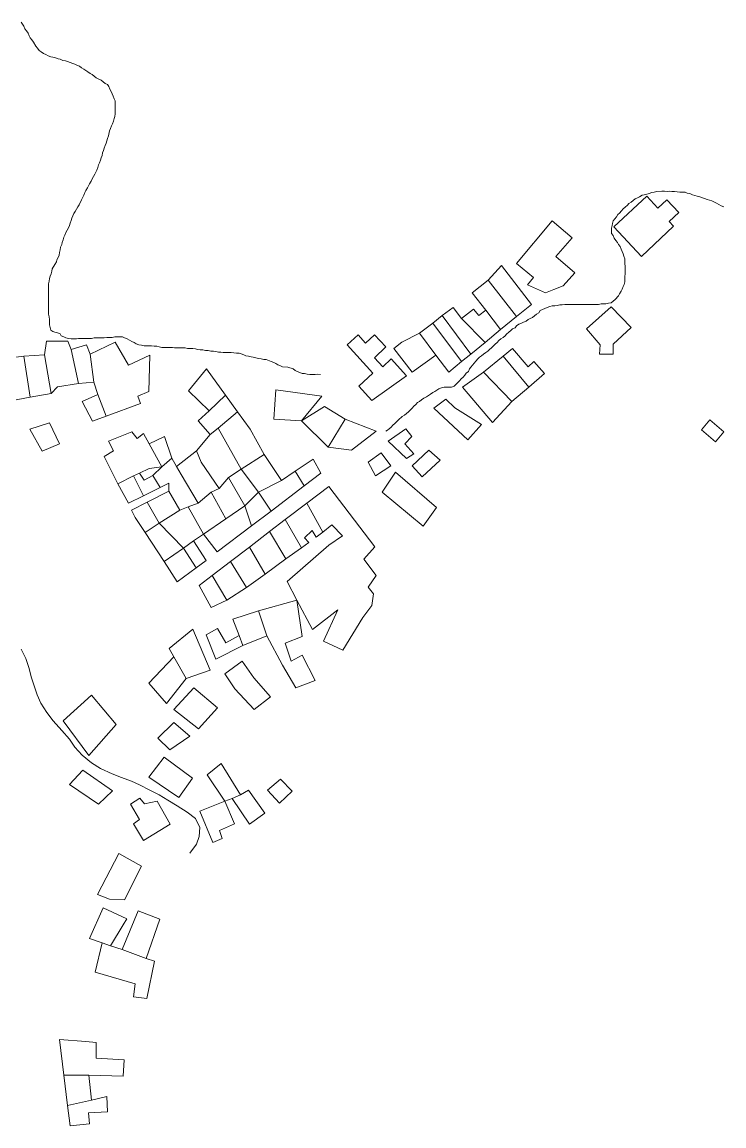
# Model space of a CAD drawing. Header units: inches. Extents: x 1138763 to 1140867, y 1050756 to 1053008.
# Drawn here: x 1140664.1 to 1140831.3, y 1052537.1 to 1052800.1 of the extents above; entities that cross this region are included whole.
import ezdxf

# ---------------------------------------------------------------- set-up
doc = ezdxf.new("R2010")
doc.units = ezdxf.units.IN
doc.header["$MEASUREMENT"] = 0
doc.layers.add('LimEdif_AM', color=44, linetype='Continuous', lineweight=5)
doc.layers.add('ViaSec_AM', color=1, linetype='Continuous', lineweight=18)

msp = doc.modelspace()

# ---------------------------------------------------------------- linework, layer by layer
at = {"layer": 'LimEdif_AM'}
for points in [[(1140811.69, 1052744.25), (1140805.06, 1052751.37), (1140812.94, 1052758.62), (1140815.56, 1052755.75), (1140817.69, 1052757.75), (1140820.56, 1052754.75), (1140818.31, 1052752.62), (1140819.31, 1052751.5), (1140811.69, 1052744.25)], [(1140788.81, 1052735.62), (1140784.56, 1052737.5), (1140785.94, 1052739.25), (1140781.94, 1052742.62), (1140790.44, 1052752.75), (1140795.19, 1052748.75), (1140791.31, 1052744.25), (1140795.81, 1052740.37), (1140793.06, 1052737.25), (1140790.81, 1052736.37), (1140788.81, 1052735.62)], [(1140775.19, 1052738.62), (1140778.31, 1052742.12), (1140785.44, 1052732.87), (1140781.94, 1052730), (1140775.19, 1052738.62)], [(1140774.56, 1052731.5), (1140771.31, 1052735.62), (1140775.19, 1052738.62), (1140781.94, 1052730), (1140778.06, 1052726.87), (1140774.56, 1052731.5)], [(1140764.19, 1052730.25), (1140766.81, 1052732.12), (1140768.81, 1052729.5), (1140774.44, 1052723.75), (1140771.06, 1052721), (1140764.19, 1052730.25)], [(1140768.81, 1052729.5), (1140771.69, 1052731.75), (1140772.94, 1052730.25), (1140774.56, 1052731.5), (1140778.06, 1052726.87), (1140774.44, 1052723.75), (1140768.81, 1052729.5)], [(1140804.94, 1052721), (1140801.69, 1052721), (1140801.81, 1052723.25), (1140798.56, 1052727), (1140804.44, 1052732.25), (1140809.19, 1052727.37), (1140804.94, 1052723.37), (1140804.94, 1052721)], [(1140761.94, 1052728.37), (1140764.19, 1052730.25), (1140771.06, 1052721), (1140768.81, 1052719.25), (1140761.94, 1052728.37)], [(1140762.69, 1052720.75), (1140757.06, 1052716.75), (1140752.69, 1052722.37), (1140754.56, 1052723.87), (1140758.81, 1052726), (1140762.69, 1052720.75)], [(1140758.81, 1052726), (1140761.94, 1052728.37), (1140768.81, 1052719.25), (1140765.81, 1052716.75), (1140762.69, 1052720.75), (1140758.81, 1052726)], [(1140669.44, 1052720.87), (1140669.94, 1052724.12), (1140675.06, 1052724.12), (1140675.81, 1052722.12), (1140677.56, 1052714), (1140672.56, 1052713.25), (1140671.06, 1052711.62), (1140669.44, 1052720.87)], [(1140681.19, 1052714.37), (1140680.31, 1052721), (1140686.31, 1052723.87), (1140689.44, 1052718.37), (1140694.56, 1052720.75), (1140694.31, 1052712.12), (1140691.69, 1052711), (1140692.31, 1052709.25), (1140684.19, 1052706.25), (1140682.19, 1052711.37), (1140681.19, 1052714.37)], [(1140747.44, 1052710), (1140744.31, 1052713.37), (1140747.69, 1052716.5), (1140741.56, 1052723.25), (1140744.19, 1052725.62), (1140745.94, 1052723.62), (1140748.06, 1052725.62), (1140750.81, 1052722.75), (1140748.06, 1052720.12), (1140750.06, 1052718), (1140752.06, 1052719.87), (1140755.69, 1052715.87), (1140747.44, 1052710)], [(1140664.56, 1052720.5), (1140669.44, 1052720.87), (1140671.06, 1052711.62), (1140666.06, 1052710.75), (1140664.56, 1052720.5)], [(1140675.81, 1052722.12), (1140679.44, 1052723.25), (1140680.31, 1052721), (1140681.19, 1052714.37), (1140677.56, 1052714), (1140675.81, 1052722.12)], [(1140778.69, 1052720.5), (1140780.94, 1052722.37), (1140784.69, 1052718), (1140786.06, 1052719.25), (1140788.56, 1052716.37), (1140784.81, 1052713.12), (1140778.69, 1052720.5)], [(1140658.56, 1052715.37), (1140660.06, 1052720), (1140664.56, 1052720.5), (1140666.06, 1052710.75), (1140660.19, 1052709.62), (1140658.56, 1052715.37)], [(1140774.06, 1052716.75), (1140778.69, 1052720.5), (1140784.81, 1052713.12), (1140780.81, 1052709.75), (1140774.06, 1052716.75)], [(1140712.56, 1052711.25), (1140708.69, 1052707.5), (1140703.81, 1052712.25), (1140708.06, 1052717.5), (1140712.56, 1052711.25)], [(1140780.81, 1052709.75), (1140776.19, 1052704.75), (1140769.06, 1052713.12), (1140774.06, 1052716.75), (1140780.81, 1052709.75)], [(1140684.19, 1052706.25), (1140680.94, 1052705), (1140678.44, 1052709.75), (1140682.19, 1052711.37), (1140684.19, 1052706.25)], [(1140712.56, 1052711.25), (1140715.44, 1052707.25), (1140710.81, 1052703.37), (1140708.94, 1052701.87), (1140706.06, 1052705.12), (1140708.69, 1052707.5), (1140712.56, 1052711.25)], [(1140730.69, 1052705.12), (1140724.06, 1052705.5), (1140724.56, 1052712.5), (1140735.56, 1052711), (1140730.69, 1052705.12)], [(1140770.31, 1052700.62), (1140762.19, 1052708.12), (1140765.06, 1052710.25), (1140767.19, 1052708.25), (1140773.56, 1052704.25), (1140770.31, 1052700.62)], [(1140730.69, 1052705.12), (1140736.19, 1052708.5), (1140741.06, 1052705.5), (1140737.06, 1052698.87), (1140730.69, 1052705.12)], [(1140715.44, 1052707.25), (1140718.44, 1052703.12), (1140721.81, 1052697.12), (1140716.31, 1052693.62), (1140710.81, 1052703.37), (1140715.44, 1052707.25)], [(1140741.06, 1052705.5), (1140748.44, 1052702.62), (1140742.56, 1052698.12), (1140737.06, 1052698.87), (1140741.06, 1052705.5)], [(1140829.31, 1052700.12), (1140825.94, 1052703), (1140827.94, 1052705.37), (1140831.31, 1052702.5), (1140829.31, 1052700.12)], [(1140668.94, 1052697.87), (1140665.94, 1052703.12), (1140670.69, 1052704.62), (1140673.06, 1052699.62), (1140668.94, 1052697.87)], [(1140694.44, 1052699.62), (1140697.44, 1052694.12), (1140694.44, 1052693.75), (1140692.06, 1052692.62), (1140690.69, 1052692), (1140686.94, 1052690.12), (1140683.69, 1052696.62), (1140685.94, 1052698), (1140684.69, 1052700.25), (1140690.31, 1052702.5), (1140691.56, 1052700.87), (1140693.06, 1052702.12), (1140694.44, 1052699.62)], [(1140710.81, 1052703.37), (1140716.31, 1052693.62), (1140713.31, 1052691.62), (1140711.06, 1052689), (1140706.81, 1052695.25), (1140705.69, 1052698), (1140708.94, 1052701.87), (1140710.81, 1052703.37)], [(1140755.69, 1052696.12), (1140751.31, 1052700.25), (1140755.56, 1052703.25), (1140756.94, 1052701.37), (1140755.31, 1052699.62), (1140757.44, 1052697.25), (1140755.69, 1052696.12)], [(1140694.44, 1052699.62), (1140698.06, 1052701.37), (1140699.81, 1052696.25), (1140697.44, 1052694.12), (1140694.44, 1052699.62)], [(1140700.94, 1052694.25), (1140705.69, 1052698), (1140706.81, 1052695.25), (1140711.06, 1052689), (1140709.19, 1052688.12), (1140706.06, 1052685.5), (1140702.06, 1052692.37), (1140700.94, 1052694.25)], [(1140721.81, 1052697.12), (1140725.94, 1052690.87), (1140720.44, 1052688.12), (1140716.31, 1052693.62), (1140721.81, 1052697.12)], [(1140748.31, 1052692), (1140746.56, 1052695.25), (1140749.69, 1052697.5), (1140751.94, 1052694.37), (1140748.31, 1052692)], [(1140759.44, 1052691.75), (1140757.06, 1052694.37), (1140761.06, 1052698.12), (1140763.69, 1052695.75), (1140759.44, 1052691.75)], [(1140699.81, 1052696.25), (1140700.94, 1052694.25), (1140702.06, 1052692.37), (1140706.06, 1052685.5), (1140703.69, 1052684.62), (1140701.69, 1052683.87), (1140699.06, 1052688.37), (1140699.06, 1052690.25), (1140697.06, 1052689.25), (1140695.31, 1052692.12), (1140697.44, 1052694.12), (1140699.81, 1052696.25)], [(1140729.19, 1052693.12), (1140733.44, 1052696), (1140735.31, 1052692.62), (1140731.31, 1052689.62), (1140729.19, 1052693.12)], [(1140690.69, 1052692), (1140693.06, 1052687.25), (1140689.44, 1052685.5), (1140686.94, 1052690.12), (1140690.69, 1052692)], [(1140692.06, 1052692.62), (1140693.19, 1052691), (1140695.31, 1052692.12), (1140697.06, 1052689.25), (1140693.06, 1052687.25), (1140690.69, 1052692), (1140692.06, 1052692.62)], [(1140697.44, 1052694.12), (1140695.31, 1052692.12), (1140693.19, 1052691), (1140692.06, 1052692.62), (1140694.44, 1052693.75), (1140697.44, 1052694.12)], [(1140716.31, 1052693.62), (1140720.44, 1052688.12), (1140717.19, 1052684.87), (1140713.31, 1052691.62), (1140716.31, 1052693.62)], [(1140725.94, 1052690.87), (1140729.19, 1052693.12), (1140731.31, 1052689.62), (1140723.44, 1052683.62), (1140720.44, 1052688.12), (1140725.94, 1052690.87)], [(1140759.69, 1052680), (1140749.94, 1052688.12), (1140753.06, 1052692.87), (1140762.81, 1052684.5), (1140759.69, 1052680)], [(1140713.31, 1052691.62), (1140717.19, 1052684.87), (1140712.69, 1052681.75), (1140709.19, 1052688.12), (1140711.06, 1052689), (1140713.31, 1052691.62)], [(1140735.81, 1052678.62), (1140731.94, 1052685.5), (1140737.19, 1052689.5), (1140748.19, 1052675.12), (1140745.56, 1052672.12), (1140748.44, 1052668.25), (1140746.56, 1052665.5), (1140747.81, 1052663.87), (1140747.44, 1052661.12), (1140745.31, 1052658.25), (1140740.56, 1052650.5), (1140735.94, 1052652.62), (1140739.31, 1052660.12), (1140733.31, 1052655.37), (1140729.56, 1052662.37), (1140727.31, 1052666.87), (1140737.19, 1052675.5), (1140740.44, 1052677.75), (1140737.94, 1052680.37), (1140735.81, 1052678.62)], [(1140693.94, 1052685.75), (1140699.06, 1052688.37), (1140701.69, 1052683.87), (1140696.81, 1052680.75), (1140693.94, 1052685.75)], [(1140709.19, 1052688.12), (1140712.69, 1052681.75), (1140707.31, 1052678.12), (1140703.69, 1052684.62), (1140706.06, 1052685.5), (1140709.19, 1052688.12)], [(1140720.44, 1052688.12), (1140723.44, 1052683.62), (1140718.81, 1052680.12), (1140717.19, 1052684.87), (1140720.44, 1052688.12)], [(1140696.81, 1052680.75), (1140693.44, 1052678.5), (1140691.06, 1052682.12), (1140690.19, 1052683.87), (1140693.94, 1052685.75), (1140696.81, 1052680.75)], [(1140703.69, 1052684.62), (1140707.31, 1052678.12), (1140704.94, 1052676.5), (1140702.56, 1052674.75), (1140696.81, 1052680.75), (1140701.69, 1052683.87), (1140703.69, 1052684.62)], [(1140717.19, 1052684.87), (1140718.81, 1052680.12), (1140710.56, 1052673.87), (1140707.31, 1052678.12), (1140712.69, 1052681.75), (1140717.19, 1052684.87)], [(1140726.81, 1052681.62), (1140731.94, 1052685.5), (1140735.81, 1052678.62), (1140734.19, 1052677.37), (1140733.19, 1052679), (1140731.44, 1052677.25), (1140732.44, 1052676.12), (1140730.69, 1052674.87), (1140726.81, 1052681.62)], [(1140723.06, 1052678.75), (1140726.81, 1052681.62), (1140730.69, 1052674.87), (1140726.94, 1052672.25), (1140723.06, 1052678.75)], [(1140696.81, 1052680.75), (1140702.56, 1052674.75), (1140697.94, 1052671.62), (1140693.44, 1052678.5), (1140696.81, 1052680.75)], [(1140718.31, 1052675), (1140723.06, 1052678.75), (1140726.94, 1052672.25), (1140722.06, 1052668.62), (1140718.31, 1052675)], [(1140704.94, 1052676.5), (1140707.94, 1052671.87), (1140705.56, 1052670.12), (1140702.56, 1052674.75), (1140704.94, 1052676.5)], [(1140702.56, 1052674.75), (1140705.56, 1052670.12), (1140701.06, 1052666.75), (1140697.94, 1052671.62), (1140702.56, 1052674.75)], [(1140713.81, 1052671.62), (1140718.31, 1052675), (1140722.06, 1052668.62), (1140717.56, 1052665.37), (1140713.81, 1052671.62)], [(1140709.44, 1052668.25), (1140713.81, 1052671.62), (1140717.56, 1052665.37), (1140712.94, 1052662.37), (1140709.44, 1052668.25)], [(1140712.94, 1052662.37), (1140709.19, 1052660.62), (1140706.31, 1052665.87), (1140709.44, 1052668.25), (1140712.94, 1052662.37)], [(1140720.44, 1052659.87), (1140729.56, 1052662.37), (1140730.81, 1052653.75), (1140726.81, 1052652.12), (1140728.19, 1052647.87), (1140730.81, 1052649.25), (1140733.94, 1052643.25), (1140729.31, 1052641.5), (1140726.19, 1052646.87), (1140722.44, 1052653.87), (1140720.44, 1052659.87)], [(1140715.81, 1052654), (1140714.31, 1052657.87), (1140720.44, 1052659.87), (1140722.44, 1052653.87), (1140716.69, 1052651.62), (1140715.81, 1052654)], [(1140700.31, 1052648.87), (1140699.19, 1052650.87), (1140704.81, 1052655.5), (1140708.94, 1052645.75), (1140703.19, 1052643.75), (1140700.31, 1052648.87)], [(1140716.69, 1052651.62), (1140710.31, 1052648.37), (1140707.94, 1052654.12), (1140710.69, 1052655.62), (1140712.69, 1052652.25), (1140715.81, 1052654), (1140716.69, 1052651.62)], [(1140703.19, 1052643.75), (1140698.56, 1052637.75), (1140694.31, 1052642.62), (1140700.31, 1052648.87), (1140703.19, 1052643.75)], [(1140719.44, 1052636.37), (1140714.81, 1052641.25), (1140712.44, 1052644.87), (1140716.56, 1052647.87), (1140719.31, 1052643.87), (1140723.31, 1052639.37), (1140719.44, 1052636.37)], [(1140680.06, 1052625.37), (1140673.94, 1052633.62), (1140680.69, 1052639.75), (1140686.56, 1052632.75), (1140680.06, 1052625.37)], [(1140706.19, 1052631.75), (1140700.31, 1052636.37), (1140705.06, 1052641.5), (1140710.69, 1052636.75), (1140706.19, 1052631.75)], [(1140699.31, 1052626.75), (1140696.44, 1052629.5), (1140700.31, 1052633.25), (1140704.06, 1052630), (1140699.31, 1052626.75)], [(1140701.44, 1052615.37), (1140694.31, 1052620.25), (1140697.94, 1052625), (1140704.69, 1052620), (1140701.44, 1052615.37)], [(1140716.19, 1052616), (1140714.19, 1052615.12), (1140712.44, 1052614.5), (1140708.19, 1052620.75), (1140711.56, 1052623.5), (1140716.19, 1052616)], [(1140682.31, 1052613.75), (1140675.44, 1052618.5), (1140678.56, 1052621.87), (1140685.69, 1052617), (1140682.31, 1052613.75)], [(1140725.44, 1052614), (1140722.56, 1052617.12), (1140725.69, 1052619.75), (1140728.44, 1052616.87), (1140725.44, 1052614)], [(1140716.19, 1052616), (1140718.06, 1052617.12), (1140721.94, 1052611.62), (1140718.31, 1052609), (1140714.19, 1052615.12), (1140716.19, 1052616)], [(1140693.06, 1052605.12), (1140690.69, 1052609.12), (1140692.06, 1052610.12), (1140689.94, 1052613.75), (1140692.19, 1052615.25), (1140693.31, 1052613.87), (1140696.31, 1052614.5), (1140699.44, 1052609), (1140693.06, 1052605.12)], [(1140712.44, 1052614.5), (1140714.69, 1052609.12), (1140711.19, 1052607.5), (1140711.81, 1052605.62), (1140709.56, 1052604.62), (1140706.44, 1052612.12), (1140712.44, 1052614.5)], [(1140688.56, 1052591), (1140684.94, 1052591.12), (1140682.06, 1052592.25), (1140687.19, 1052602), (1140692.56, 1052599), (1140688.56, 1052591)], [(1140683.19, 1052580.75), (1140680.19, 1052581.75), (1140683.44, 1052589.12), (1140689.06, 1052586.5), (1140688.19, 1052585), (1140685.19, 1052580), (1140683.19, 1052580.75)], [(1140687.94, 1052579.12), (1140691.81, 1052588.37), (1140696.94, 1052586.37), (1140693.69, 1052577), (1140687.94, 1052579.12)], [(1140685.19, 1052580), (1140687.94, 1052579.12), (1140693.69, 1052577), (1140695.69, 1052576.37), (1140693.81, 1052567.5), (1140690.69, 1052567.87), (1140691.06, 1052571), (1140681.56, 1052573.75), (1140683.19, 1052580.75), (1140685.19, 1052580)], [(1140680.06, 1052549.25), (1140674.06, 1052549.25), (1140673.06, 1052557.75), (1140679.31, 1052557.25), (1140681.81, 1052557), (1140681.81, 1052553.25), (1140688.44, 1052552.87), (1140688.19, 1052549), (1140680.06, 1052549.25)], [(1140680.06, 1052549.25), (1140680.69, 1052543.25), (1140674.94, 1052542), (1140674.06, 1052549.25), (1140680.06, 1052549.25)], [(1140680.69, 1052543.25), (1140684.31, 1052544.12), (1140684.44, 1052540.5), (1140679.94, 1052540.25), (1140680.19, 1052537.62), (1140675.56, 1052537.12), (1140674.94, 1052542), (1140680.69, 1052543.25)]]:
    msp.add_lwpolyline(points, dxfattribs=at)
at = {"layer": 'ViaSec_AM'}
for points in [[(1140663.94, 1052800.12), (1140664.19, 1052799.62), (1140664.56, 1052799.12), (1140664.81, 1052798.5), (1140665.19, 1052798), (1140665.56, 1052797.5), (1140665.81, 1052796.87), (1140666.06, 1052796.37), (1140666.44, 1052795.87), (1140666.81, 1052795.37), (1140667.44, 1052794.37), (1140667.81, 1052793.87), (1140668.19, 1052793.37), (1140668.69, 1052793), (1140669.19, 1052792.62), (1140669.81, 1052792.37), (1140670.31, 1052792.12), (1140670.94, 1052791.87), (1140671.44, 1052791.75), (1140672.06, 1052791.62), (1140672.69, 1052791.37), (1140673.19, 1052791.25), (1140673.81, 1052791), (1140674.44, 1052790.87), (1140674.94, 1052790.75), (1140675.56, 1052790.5), (1140676.19, 1052790.25), (1140676.69, 1052790.12), (1140677.19, 1052789.87), (1140677.81, 1052789.62), (1140678.31, 1052789.25), (1140678.81, 1052788.87), (1140679.31, 1052788.62), (1140679.81, 1052788.25), (1140680.31, 1052787.87), (1140680.81, 1052787.62), (1140681.31, 1052787.25), (1140681.81, 1052786.87), (1140682.44, 1052786.5), (1140682.94, 1052786.25), (1140683.44, 1052785.87), (1140683.94, 1052785.5), (1140684.44, 1052785.25), (1140684.81, 1052784.75), (1140685.06, 1052784.12), (1140685.31, 1052783.62), (1140685.56, 1052783), (1140685.81, 1052782.5), (1140686.06, 1052781.87), (1140686.31, 1052781.37), (1140686.31, 1052780.75), (1140686.31, 1052780.12), (1140686.31, 1052779.5), (1140686.31, 1052778.87), (1140686.31, 1052778.25), (1140686.19, 1052777.62), (1140686.06, 1052777.12), (1140685.94, 1052776.5), (1140685.69, 1052775.87), (1140685.44, 1052775.37), (1140685.19, 1052774.75), (1140684.94, 1052774.25), (1140684.69, 1052773), (1140684.44, 1052772.37), (1140684.31, 1052771.87), (1140684.19, 1052771.25), (1140683.94, 1052770.75), (1140683.69, 1052770.12), (1140683.56, 1052769.5), (1140683.31, 1052769), (1140683.19, 1052768.37), (1140682.94, 1052767.75), (1140682.81, 1052767.25), (1140682.56, 1052766.62), (1140682.31, 1052766.12), (1140682.19, 1052765.5), (1140681.94, 1052764.87), (1140681.69, 1052764.37), (1140681.44, 1052763.87), (1140680.81, 1052762.75), (1140680.56, 1052762.25), (1140680.19, 1052761.62), (1140679.94, 1052761.12), (1140679.69, 1052760.62), (1140679.31, 1052760), (1140679.06, 1052759.5), (1140678.81, 1052758.87), (1140678.56, 1052758.37), (1140678.31, 1052757.75), (1140677.69, 1052756.62), (1140677.44, 1052756.12), (1140676.81, 1052755), (1140676.44, 1052754.5), (1140676.19, 1052754), (1140675.94, 1052753.37), (1140675.81, 1052752.87), (1140675.56, 1052752.25), (1140675.44, 1052751.62), (1140675.19, 1052751.12), (1140674.56, 1052750), (1140674.31, 1052749.37), (1140674.06, 1052748.87), (1140673.94, 1052748.25), (1140673.69, 1052747.62), (1140673.56, 1052747.12), (1140673.31, 1052746.5), (1140673.19, 1052745.87), (1140673.06, 1052745.25), (1140672.94, 1052744.62), (1140672.69, 1052744), (1140672.44, 1052743.5), (1140672.31, 1052743), (1140671.94, 1052742.37), (1140671.31, 1052741.37), (1140671.19, 1052740.75), (1140671.06, 1052740.12), (1140670.81, 1052739.62), (1140670.69, 1052739), (1140670.56, 1052738.37), (1140670.44, 1052737.75), (1140670.44, 1052737.12), (1140670.44, 1052736.5), (1140670.44, 1052736), (1140670.44, 1052735.37), (1140670.44, 1052734.75), (1140670.44, 1052734.12), (1140670.44, 1052733.5), (1140670.44, 1052732.87), (1140670.44, 1052732.25), (1140670.44, 1052731.62), (1140670.44, 1052731), (1140670.44, 1052730.5), (1140670.56, 1052729.87), (1140670.69, 1052729.25), (1140670.69, 1052728.62), (1140670.69, 1052728), (1140670.81, 1052727.37), (1140670.94, 1052726.75), (1140671.44, 1052726.37), (1140671.94, 1052726.25), (1140672.56, 1052726.12), (1140673.19, 1052725.87), (1140673.44, 1052725.37), (1140674.06, 1052725.12), (1140674.56, 1052724.87), (1140675.19, 1052724.75), (1140675.81, 1052724.62), (1140676.44, 1052724.62), (1140677.06, 1052724.62), (1140677.56, 1052724.75), (1140678.81, 1052724.75), (1140679.44, 1052724.75), (1140680.06, 1052724.75), (1140680.69, 1052724.75), (1140681.31, 1052724.87), (1140681.94, 1052724.87), (1140682.56, 1052724.87), (1140683.06, 1052724.87), (1140683.69, 1052724.87), (1140684.31, 1052725), (1140684.94, 1052725), (1140685.56, 1052725), (1140686.19, 1052725.12), (1140686.81, 1052725.12), (1140687.44, 1052725.12), (1140688.06, 1052725.12), (1140688.56, 1052724.87), (1140689.19, 1052724.62), (1140689.69, 1052724.37), (1140690.31, 1052724), (1140690.81, 1052723.75), (1140691.31, 1052723.5), (1140691.94, 1052723.25), (1140692.56, 1052723.12), (1140693.19, 1052723), (1140693.81, 1052723), (1140694.31, 1052723), (1140694.94, 1052723), (1140695.56, 1052722.87), (1140696.19, 1052722.87), (1140696.81, 1052722.75), (1140697.44, 1052722.62), (1140698.06, 1052722.62), (1140698.69, 1052722.62), (1140699.94, 1052722.62), (1140700.44, 1052722.5), (1140701.06, 1052722.5), (1140701.69, 1052722.5), (1140702.31, 1052722.5), (1140702.94, 1052722.5), (1140703.56, 1052722.37), (1140704.19, 1052722.37), (1140704.81, 1052722.37), (1140705.44, 1052722.25), (1140705.94, 1052722.12), (1140706.56, 1052722), (1140707.19, 1052722), (1140707.81, 1052721.87), (1140708.44, 1052721.87), (1140709.06, 1052721.75), (1140709.69, 1052721.75), (1140710.31, 1052721.62), (1140710.94, 1052721.5), (1140711.44, 1052721.5), (1140712.06, 1052721.37), (1140713.31, 1052721.37), (1140713.94, 1052721.37), (1140715.19, 1052721.25), (1140715.81, 1052721.25), (1140716.31, 1052721.12), (1140716.94, 1052720.87), (1140717.44, 1052720.62), (1140718.06, 1052720.5), (1140718.69, 1052720.37), (1140719.19, 1052720.25), (1140719.81, 1052720.12), (1140720.44, 1052720), (1140721.06, 1052719.87), (1140721.69, 1052719.75), (1140722.31, 1052719.75), (1140723.44, 1052719.25), (1140724.06, 1052719), (1140724.56, 1052718.75), (1140725.06, 1052718.5), (1140725.69, 1052718.25), (1140726.19, 1052718), (1140727.44, 1052717.87), (1140728.69, 1052717.5), (1140729.19, 1052717.12), (1140729.69, 1052716.87), (1140730.31, 1052716.62), (1140730.81, 1052716.37), (1140731.44, 1052716.37), (1140732.06, 1052716.25), (1140732.69, 1052716.12), (1140733.31, 1052716.12), (1140733.94, 1052716.12), (1140734.56, 1052716.25), (1140735.19, 1052716.12)], [(1140750.81, 1052702.62), (1140751.19, 1052702.87), (1140751.56, 1052703.25), (1140752.06, 1052703.62), (1140752.44, 1052704.12), (1140752.94, 1052704.5), (1140753.31, 1052704.87), (1140753.81, 1052705.37), (1140754.69, 1052706.12), (1140755.19, 1052706.5), (1140755.69, 1052706.87), (1140756.19, 1052707.25), (1140756.69, 1052707.75), (1140757.06, 1052708.12), (1140757.44, 1052708.62), (1140757.94, 1052709), (1140758.31, 1052709.5), (1140758.81, 1052709.75), (1140759.31, 1052710.12), (1140759.81, 1052710.5), (1140760.44, 1052710.87), (1140760.94, 1052711.12), (1140761.44, 1052711.5), (1140761.94, 1052711.87), (1140762.44, 1052712.12), (1140763.44, 1052712.75), (1140764.06, 1052713), (1140764.69, 1052713.12), (1140765.31, 1052713.12), (1140765.94, 1052713.12), (1140766.44, 1052713.12), (1140767.06, 1052713.37), (1140767.44, 1052713.75), (1140767.94, 1052714.25), (1140768.31, 1052714.62), (1140768.69, 1052715.12), (1140769.19, 1052715.5), (1140769.56, 1052716), (1140769.94, 1052716.5), (1140770.44, 1052716.87), (1140770.69, 1052717.5), (1140771.06, 1052717.87), (1140771.44, 1052718.37), (1140772.19, 1052719.37), (1140772.69, 1052719.87), (1140773.06, 1052720.25), (1140773.56, 1052720.62), (1140774.06, 1052721), (1140774.56, 1052721.37), (1140775.06, 1052721.75), (1140775.44, 1052722.12), (1140775.94, 1052722.5), (1140776.44, 1052723), (1140776.81, 1052723.37), (1140777.31, 1052723.75), (1140777.69, 1052724.25), (1140778.19, 1052724.62), (1140778.69, 1052725), (1140779.19, 1052725.37), (1140779.56, 1052725.75), (1140780.06, 1052726.25), (1140780.56, 1052726.62), (1140780.94, 1052727), (1140781.56, 1052727.25), (1140781.94, 1052727.75), (1140782.44, 1052728.12), (1140783.06, 1052728.37), (1140783.56, 1052728.62), (1140784.19, 1052728.87), (1140784.69, 1052729.25), (1140785.19, 1052729.5), (1140785.69, 1052729.75), (1140786.19, 1052730.12), (1140786.69, 1052730.5), (1140787.19, 1052730.87), (1140787.56, 1052731.37), (1140788.06, 1052731.62), (1140788.69, 1052731.87), (1140789.19, 1052732.12), (1140789.81, 1052732.37), (1140790.44, 1052732.5), (1140791.06, 1052732.5), (1140791.56, 1052732.62), (1140792.19, 1052732.75), (1140792.81, 1052732.75), (1140793.44, 1052732.87), (1140794.06, 1052732.87), (1140794.69, 1052732.87), (1140795.31, 1052732.87), (1140795.94, 1052732.87), (1140796.44, 1052732.87), (1140797.06, 1052732.87), (1140798.31, 1052732.87), (1140798.94, 1052732.87), (1140799.56, 1052732.87), (1140800.19, 1052732.87), (1140800.81, 1052732.87), (1140801.44, 1052732.87), (1140802.06, 1052733), (1140802.56, 1052733), (1140803.19, 1052733), (1140803.81, 1052733.12), (1140804.44, 1052733.25), (1140804.94, 1052733.62), (1140805.44, 1052734), (1140806.19, 1052734.87), (1140806.44, 1052735.37), (1140806.81, 1052736), (1140807.06, 1052736.5), (1140807.31, 1052737.12), (1140807.56, 1052737.62), (1140807.69, 1052738.25), (1140807.69, 1052738.87), (1140807.69, 1052739.5), (1140807.81, 1052740.12), (1140807.81, 1052740.75), (1140807.81, 1052741.37), (1140807.81, 1052742), (1140807.69, 1052742.5), (1140807.69, 1052743.12), (1140807.69, 1052743.75), (1140807.44, 1052744.37), (1140807.31, 1052744.87), (1140807.06, 1052745.5), (1140806.81, 1052746), (1140806.56, 1052746.62), (1140806.19, 1052747.12), (1140805.94, 1052747.62), (1140805.56, 1052748.12), (1140805.19, 1052748.62), (1140804.94, 1052749.25), (1140804.56, 1052749.75), (1140804.56, 1052750.37), (1140804.56, 1052751), (1140804.69, 1052751.62), (1140804.81, 1052752.12), (1140804.94, 1052752.75), (1140805.31, 1052753.25), (1140805.69, 1052753.75), (1140806.06, 1052754.25), (1140806.44, 1052754.62), (1140806.94, 1052755.12), (1140807.31, 1052755.62), (1140807.81, 1052756), (1140808.31, 1052756.5), (1140808.69, 1052756.87), (1140809.19, 1052757.25), (1140809.69, 1052757.62), (1140810.19, 1052758), (1140810.69, 1052758.25), (1140811.19, 1052758.5), (1140811.81, 1052758.87), (1140812.31, 1052759), (1140812.94, 1052759.12), (1140813.56, 1052759.25), (1140814.06, 1052759.5), (1140814.69, 1052759.62), (1140815.31, 1052759.75), (1140816.56, 1052759.87), (1140817.19, 1052759.87), (1140817.81, 1052759.75), (1140818.31, 1052759.87), (1140818.94, 1052759.75), (1140819.56, 1052759.75), (1140820.81, 1052759.62), (1140821.44, 1052759.62), (1140822.06, 1052759.62), (1140822.56, 1052759.37), (1140823.19, 1052759.25), (1140823.81, 1052759), (1140824.94, 1052758.62), (1140825.56, 1052758.5), (1140826.19, 1052758.25), (1140826.69, 1052758.12), (1140827.31, 1052757.87), (1140828.44, 1052757.5), (1140829.06, 1052757.25), (1140829.56, 1052757), (1140830.69, 1052756.37), (1140831.31, 1052756.12)], [(1140663.94, 1052650.75), (1140665.06, 1052648.5), (1140665.81, 1052646.12), (1140666.31, 1052644.12), (1140667.06, 1052641.75), (1140667.69, 1052639.87), (1140668.56, 1052637.87), (1140670.06, 1052635.62), (1140671.56, 1052633.62), (1140673.56, 1052631.37), (1140675.44, 1052629.25), (1140676.69, 1052627.37), (1140678.44, 1052625.5), (1140680.69, 1052623.62), (1140682.81, 1052622.25), (1140685.56, 1052621), (1140687.81, 1052620.12), (1140690.19, 1052619.25), (1140692.06, 1052618.37), (1140694.56, 1052617.12), (1140696.81, 1052616), (1140698.81, 1052614.75), (1140701.06, 1052613.37), (1140703.44, 1052611.87), (1140705.44, 1052610.37), (1140706.44, 1052608.25), (1140706.31, 1052606.12), (1140705.69, 1052604.25), (1140704.06, 1052602.12)]]:
    msp.add_lwpolyline(points, dxfattribs=at)

doc.saveas('drawing.dxf')
